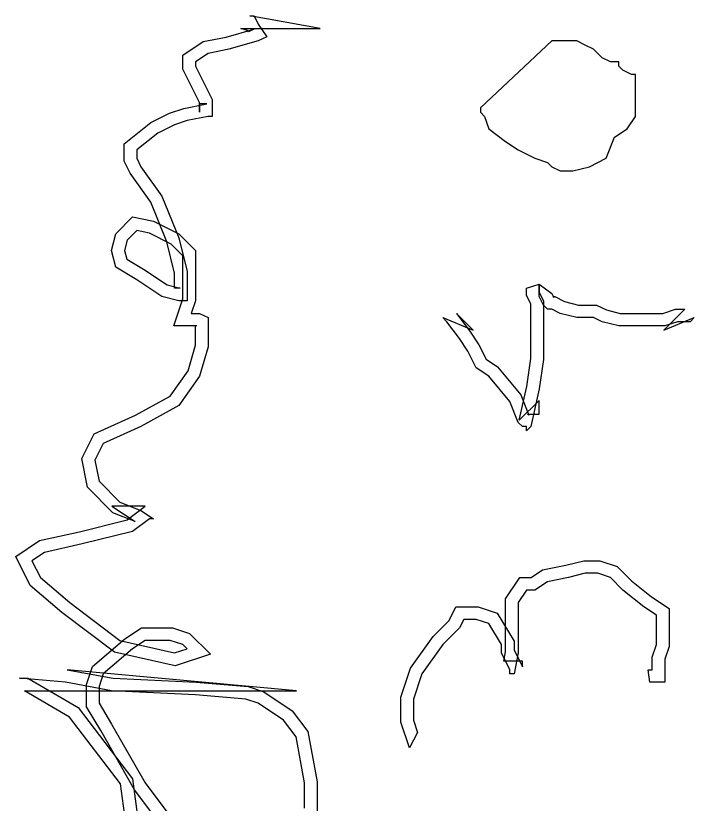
# Model space of a CAD drawing. Header units: metres. Extents: x -3553 to -772, y 370 to 2945.
# Drawn here: x -3205 to -2658, y 1033 to 1667 of the extents above; entities that cross this region are included whole.
import ezdxf

# ---------------------------------------------------------------- set-up
doc = ezdxf.new("R2010")
doc.units = ezdxf.units.M

msp = doc.modelspace()

# ---------------------------------------------------------------- linework, layer by layer
at = {"layer": '51'}
msp.add_lwpolyline([(-2830.45, 1593.09), (-2830.45, 1589.72), (-2827.07, 1586.35), (-2823.7, 1576.22), (-2810.2, 1566.1), (-2800.08, 1559.35), (-2786.58, 1552.61), (-2776.46, 1549.23), (-2773.09, 1545.86), (-2766.34, 1542.48), (-2756.22, 1542.48), (-2742.72, 1545.86), (-2729.23, 1552.61), (-2722.48, 1569.48), (-2712.36, 1576.22), (-2705.61, 1586.35), (-2705.61, 1589.72), (-2705.61, 1596.47), (-2705.61, 1606.59), (-2705.61, 1616.71), (-2705.61, 1620.09), (-2708.98, 1620.09), (-2715.73, 1623.46), (-2719.11, 1626.83), (-2719.11, 1630.21), (-2725.85, 1630.21), (-2732.6, 1633.58), (-2739.35, 1640.33), (-2746.1, 1643.7), (-2752.85, 1647.08), (-2756.22, 1647.08), (-2762.97, 1647.08), (-2766.34, 1647.08), (-2769.71, 1647.08), (-2773.09, 1647.08), (-2773.09, 1647.08), (-2773.09, 1647.08)], close=True, dxfattribs=at)
at = {"layer": '53'}
msp.add_lwpolyline([(-2887.63, 1078.09), (-2894.55, 1098.85), (-2894.55, 1119.01), (-2886.8, 1142.25), (-2868.56, 1167.79), (-2855.64, 1180.72), (-2850.2, 1191.59), (-2832.18, 1191.59), (-2816.95, 1186.51), (-2803.45, 1164.03), (-2803.45, 1156.87), (-2796.71, 1143.37), (-2796.71, 1147.73), (-2811.75, 1147.73), (-2810.2, 1155.48), (-2810.2, 1171.35), (-2810.2, 1181.47), (-2810.2, 1188.22), (-2810.2, 1198.03), (-2798.75, 1215.21), (-2789.65, 1215.21), (-2780.41, 1221.37), (-2761.81, 1225.09), (-2747.34, 1228.71), (-2734.33, 1228.71), (-2720.39, 1224.06), (-2708.97, 1212.64), (-2692.88, 1199.77), (-2678.62, 1190.26), (-2678.62, 1181.47), (-2678.62, 1171.35), (-2678.62, 1159.58), (-2681.99, 1149.46), (-2681.99, 1144.36), (-2681.99, 1130.86), (-2694.13, 1130.86), (-2695.49, 1140.98), (-2692.11, 1140.98), (-2692.11, 1144.36), (-2692.11, 1151.1), (-2688.74, 1161.23), (-2688.74, 1171.35), (-2688.74, 1181.47), (-2688.74, 1184.84), (-2698.86, 1191.59), (-2715.73, 1205.09), (-2725.85, 1215.21), (-2735.98, 1218.58), (-2746.1, 1218.58), (-2759.59, 1215.21), (-2776.46, 1211.84), (-2786.58, 1205.09), (-2793.33, 1205.09), (-2800.08, 1194.97), (-2800.08, 1188.22), (-2800.08, 1181.47), (-2800.08, 1171.35), (-2800.08, 1154.48), (-2803.45, 1137.61), (-2806.83, 1137.61), (-2806.83, 1140.98), (-2813.58, 1154.48), (-2813.58, 1161.23), (-2823.7, 1178.1), (-2833.82, 1181.47), (-2843.94, 1181.47), (-2847.32, 1174.72), (-2860.81, 1161.23), (-2877.68, 1137.61), (-2884.43, 1117.36), (-2884.43, 1100.49), (-2881.06, 1090.37)], close=True, dxfattribs=at)
at = {"layer": '54'}
for points in [[(-3076.2, 1000.79), (-3108.84, 1044.32), (-3136.09, 1092.01), (-3147.6, 1111.19), (-3147.6, 1129.13), (-3142.82, 1143.47), (-3116.61, 1165.94), (-3103.43, 1174.72), (-3093.62, 1174.72), (-3078.48, 1174.72), (-3064.53, 1170.07), (-3047.89, 1153.43), (-3076.25, 1143.98), (-3124.97, 1155.22), (-3167.43, 1187.07), (-3192.85, 1208.85), (-3204.51, 1232.17), (-3185.38, 1244.92), (-3153.3, 1252.05), (-3114.92, 1261.65), (-3100.36, 1272.57), (-3127.05, 1272.57), (-3108.48, 1260.19), (-3126.3, 1267.31), (-3146.8, 1287.82), (-3151.46, 1311.1), (-3141.53, 1330.95), (-3108.26, 1345.74), (-3080.28, 1361.28), (-3065.75, 1381.62), (-3059.88, 1402.2), (-3059.88, 1418.14), (-3058.89, 1417.65), (-3077.29, 1417.65), (-3070, 1439.53), (-3070, 1474.19), (-3079.37, 1483.56), (-3096.93, 1492.34), (-3107.16, 1494.38), (-3114.84, 1486.7), (-3116.92, 1478.38), (-3115.18, 1471.41), (-3101.7, 1463.32), (-3082.71, 1450.66), (-3072.13, 1448.01), (-3076.75, 1448.01), (-3076.75, 1460.26), (-3083.03, 1485.38), (-3095.81, 1517.35), (-3112.44, 1540.62), (-3117.23, 1550.22), (-3117.23, 1564.22), (-3095.73, 1581.42), (-3080.63, 1588.97), (-3069.23, 1592.77), (-3050.76, 1596.47), (-3056.5, 1596.47), (-3056.5, 1589.72), (-3056.5, 1597.45), (-3070, 1624.44), (-3070, 1635.63), (-3053.7, 1646.49), (-3035.27, 1650.18), (-3012.95, 1656.55), (-3017.3, 1654.38), (-3018.04, 1655.48), (-3023.4, 1657.2), (-2959.4, 1657.2), (-3016.01, 1667.32), (-3012.64, 1667.32), (-3009.27, 1660.57), (-3002.52, 1650.45), (-3009.27, 1647.08), (-3032.88, 1640.33), (-3049.75, 1636.96), (-3059.88, 1630.21), (-3059.88, 1626.83), (-3046.38, 1599.84), (-3046.38, 1589.72), (-3046.38, 1586.35), (-3049.75, 1586.35), (-3066.62, 1582.97), (-3076.75, 1579.6), (-3090.24, 1572.85), (-3107.11, 1559.35), (-3107.11, 1552.61), (-3103.74, 1545.86), (-3086.87, 1522.24), (-3073.37, 1488.5), (-3066.62, 1461.51), (-3066.62, 1437.89), (-3073.37, 1437.89), (-3086.87, 1441.27), (-3107.11, 1454.76), (-3123.98, 1464.88), (-3127.36, 1478.38), (-3123.98, 1491.88), (-3110.49, 1505.37), (-3093.62, 1502), (-3073.37, 1491.88), (-3059.88, 1478.38), (-3059.88, 1437.89), (-3063.25, 1427.77), (-3056.5, 1427.77), (-3049.75, 1424.4), (-3049.75, 1400.78), (-3056.5, 1377.16), (-3073.37, 1353.54), (-3103.74, 1336.67), (-3134.1, 1323.18), (-3140.85, 1309.68), (-3137.48, 1292.81), (-3120.61, 1275.94), (-3103.74, 1269.19), (-3093.62, 1262.45), (-3096.99, 1262.45), (-3110.49, 1252.32), (-3150.97, 1242.2), (-3181.34, 1235.45), (-3191.46, 1228.71), (-3184.71, 1215.21), (-3161.1, 1194.97), (-3120.61, 1164.6), (-3076.75, 1154.48), (-3066.62, 1157.85), (-3070, 1161.23), (-3080.12, 1164.6), (-3093.62, 1164.6), (-3100.36, 1164.6), (-3110.49, 1157.85), (-3134.1, 1137.61), (-3137.48, 1127.49), (-3137.48, 1113.99), (-3127.36, 1097.12), (-3100.36, 1049.89), (-3070, 1009.4)], [(-3113.86, 1001.98), (-3120.16, 1049.25), (-3161.17, 1102.88), (-3197.57, 1124.11), (-2978.44, 1124.11), (-3163.1, 1140.9), (-3126.19, 1134.19), (-3059.2, 1130.84), (-3017.34, 1127.35), (-3004.78, 1123.16), (-2981.97, 1107.95), (-2969.37, 1091.16), (-2962.03, 1050.8), (-2962.03, 1024.78)], [(-2972.15, 1029.64), (-2972.15, 1049.89), (-2978.9, 1087), (-2989.02, 1100.49), (-3009.27, 1113.99), (-3019.39, 1117.36), (-3059.88, 1120.74), (-3127.36, 1124.11), (-3164.47, 1130.86), (-3201.58, 1134.23), (-3194.84, 1134.23), (-3154.35, 1110.62), (-3110.49, 1053.26), (-3103.74, 1002.65)]]:
    msp.add_lwpolyline(points, dxfattribs=at)
msp.add_lwpolyline([(-2836.38, 1414.27), (-2849.77, 1427.67), (-2839.05, 1413.37), (-2831.8, 1402.49), (-2825.97, 1390.84), (-2816.86, 1384.77), (-2798.03, 1362.16), (-2791.45, 1345.73), (-2792.51, 1346.79), (-2783.21, 1346.79), (-2783.21, 1357.74), (-2799.2, 1341.75), (-2793.18, 1368.85), (-2789.96, 1391.38), (-2789.96, 1410.9), (-2789.96, 1417.65), (-2789.96, 1421.02), (-2789.96, 1431.14), (-2789.96, 1435.5), (-2793.33, 1442.25), (-2793.33, 1448.01), (-2783.21, 1451.39), (-2773.09, 1443.66), (-2771.52, 1440.51), (-2772.27, 1441.27), (-2770.7, 1441.27), (-2762.81, 1437.32), (-2751.6, 1434.52), (-2736.96, 1434.52), (-2729.07, 1430.57), (-2717.86, 1427.77), (-2698.86, 1427.77), (-2683.63, 1427.77), (-2673.51, 1431.14), (-2668.5, 1431.14), (-2665.94, 1431.14), (-2682.81, 1414.27), (-2658.37, 1424.4), (-2661.75, 1421.02), (-2668.5, 1421.02), (-2671.87, 1421.02), (-2681.99, 1417.65), (-2698.86, 1417.65), (-2719.11, 1417.65), (-2732.6, 1421.02), (-2739.35, 1424.4), (-2752.85, 1424.4), (-2766.34, 1427.77), (-2773.09, 1431.14), (-2776.46, 1431.14), (-2779.84, 1434.52), (-2783.21, 1441.27), (-2783.21, 1451.39), (-2783.21, 1448.01), (-2783.21, 1444.64), (-2779.84, 1437.89), (-2779.84, 1431.14), (-2779.84, 1421.02), (-2779.84, 1417.65), (-2779.84, 1410.9), (-2779.84, 1390.66), (-2783.21, 1367.04), (-2789.96, 1336.67), (-2793.33, 1333.3), (-2793.33, 1336.67), (-2796.71, 1336.67), (-2800.08, 1340.05), (-2806.83, 1356.92), (-2823.7, 1377.16), (-2833.82, 1383.91), (-2840.57, 1397.4), (-2847.32, 1407.53), (-2857.44, 1421.02), (-2860.81, 1424.4)], close=True, dxfattribs=at)

doc.saveas('drawing.dxf')
